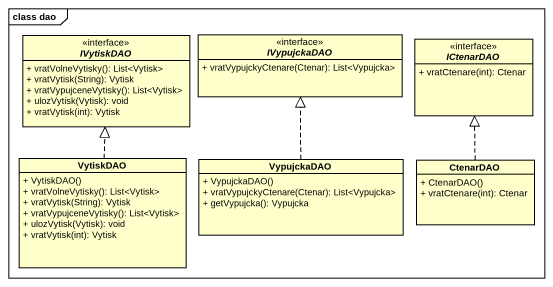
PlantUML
@startuml
mainframe class dao
hide circle
hide empty members
skinparam classAttributeIconSize 0
interface IVytiskDAO <<interface>> {
  + vratVolneVytisky(): List<Vytisk>
  + vratVytisk(String): Vytisk
  + vratVypujceneVytisky(): List<Vytisk>
  + ulozVytisk(Vytisk): void
  + vratVytisk(int): Vytisk
}
interface IVypujckaDAO <<interface>> {
  + vratVypujckyCtenare(Ctenar): List<Vypujcka>
}
interface ICtenarDAO <<interface>> {
  + vratCtenare(int): Ctenar
}
class VytiskDAO {
  + VytiskDAO()
  + vratVolneVytisky(): List<Vytisk>
  + vratVytisk(String): Vytisk
  + vratVypujceneVytisky(): List<Vytisk>
  + ulozVytisk(Vytisk): void
  + vratVytisk(int): Vytisk
}
class VypujckaDAO {
  + VypujckaDAO()
  + vratVypujckyCtenare(Ctenar): List<Vypujcka>
  + getVypujcka(): Vypujcka
}
class CtenarDAO {
  + CtenarDAO()
  + vratCtenare(int): Ctenar
}
VytiskDAO .up.|> IVytiskDAO
VypujckaDAO .up.|> IVypujckaDAO
CtenarDAO .up.|> ICtenarDAO
@enduml
